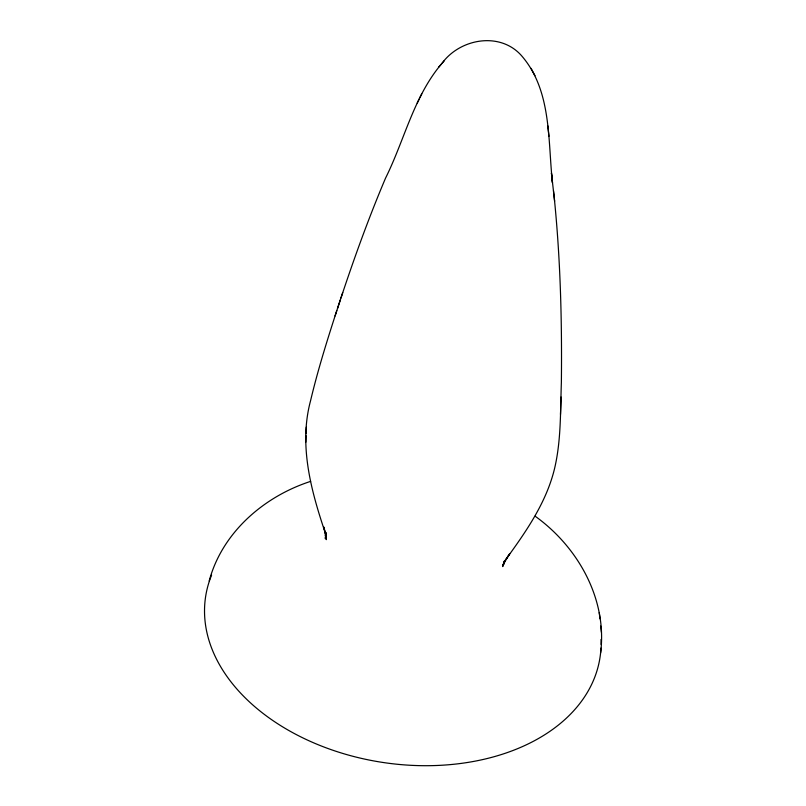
<?xml version="1.0" encoding="UTF-8"?>
<svg xmlns="http://www.w3.org/2000/svg" width="806" height="806" viewBox="0 0 806 806"><rect width="100%" height="100%" fill="white"/><g stroke="black" fill="none" stroke-linecap="round" stroke-linejoin="round"><path stroke-width="1.21" d="M505.302 560.15L502.954 564.925L509.805 553.531L505.956 559.283C526.227 531.356 546.528 502.299 554.649 468.195C561.218 440.147 560.331 411.151 561.369 382.548C562.054 320.445 560.442 258.232 554.115 196.422M325.936 534.942L325.302 538.529L325.967 532.484L326.279 539.647L323.891 527.074L325.513 533.602C311.217 491.146 298.563 445.557 310.532 400.834C317.755 370.337 327.145 340.404 336.797 310.602M561.057 397.026L560.492 414.425M535.124 516.183C578.013 546.972 607.502 599.19 600.591 652.981M305.827 442.172L306.058 435.633M306.109 433.719L306.33 427.12M504.002 561.994L503.579 564.381L504.566 560.754L502.652 566.588L505.342 560.13M326.027 533.643L325.352 535.829L326.128 533.491M337.492 308.527C351.879 264.489 367.445 220.794 385.55 178.126C404.36 140.355 413.569 97.204 441.154 64.309M209.177 580.995C222.174 532.504 263.945 496.466 310.642 481.373M335.064 315.922L340.354 299.832M340.958 297.968L342.731 292.628M417.216 103.097L419.251 98.967M419.785 97.848L421.77 93.828M441.89 63.483C460.095 38.285 500.748 31.212 522.087 56.329C551.757 91.128 547.798 140.053 552.473 182.73L551.425 173.068L554.629 201.238M438.575 67.271L444.328 60.682M534.993 75.683L531.083 68.349M599.261 612.61L599.946 618.827M600.712 626.04L601.417 632.367M548.926 136.325L547.808 125.837M553.49 190.669L553.994 195.405M600.974 648.105A199.535 136.839 8.8 0 1 372.775 760.743A199.535 136.839 8.8 0 1 211.605 575.091M601.034 639.501A199.535 136.839 8.8 0 1 601.095 644.427"/></g></svg>
